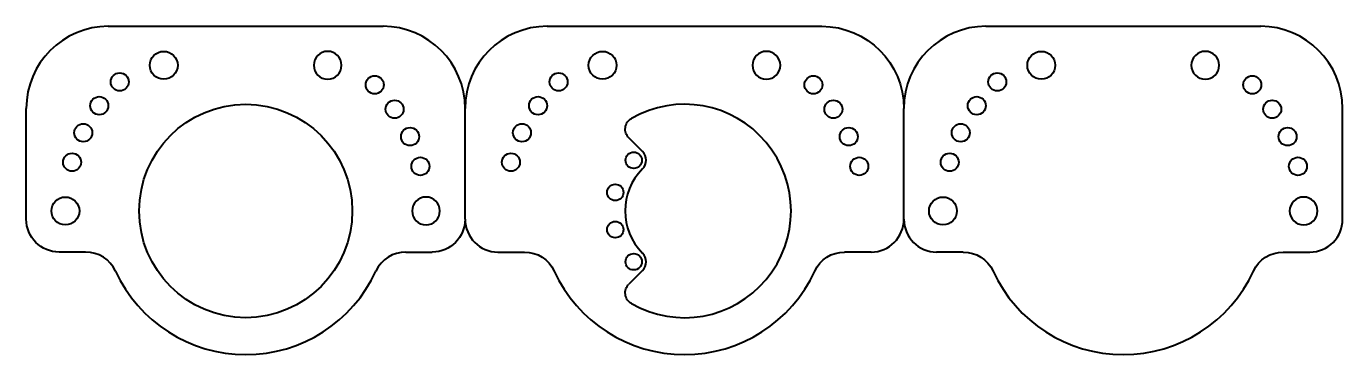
# Model space of a CAD drawing. Header units: millimetres. Extents: x 103 to 263, y 79 to 119.
import ezdxf

# ---------------------------------------------------------------- set-up
doc = ezdxf.new("R2010")
doc.units = ezdxf.units.MM
doc.layers.add('Visible', color=7, linetype='Continuous', lineweight=40)

msp = doc.modelspace()

# ---------------------------------------------------------------- linework, layer by layer
at = {"layer": 'Visible'}
for p, q in [((112.63, 119.05, 28), (146.17, 119.05, 28)), ((166.17, 119.05, 28), (199.71, 119.05, 28)), ((219.71, 119.05, 28), (253.25, 119.05, 28)), ((102.63, 95.55, 28), (102.63, 109.05, 28)), ((156.17, 95.55, 28), (156.17, 109.05, 28)), ((156.17, 95.55, 28), (156.17, 109.05, 28)), ((209.71, 95.55, 28), (209.71, 109.05, 28)), ((209.71, 95.55, 28), (209.71, 109.05, 28)), ((263.25, 95.55, 28), (263.25, 109.05, 28)), ((177.82, 103.79, 28), (176.15, 105.46, 28)), ((109.87, 91.55, 28), (106.63, 91.55, 28)), ((148.93, 91.55, 28), (152.17, 91.55, 28)), ((160.17, 91.55, 28), (163.42, 91.55, 28)), ((205.71, 91.55, 28), (202.47, 91.55, 28)), ((216.96, 91.55, 28), (213.71, 91.55, 28)), ((256.01, 91.55, 28), (259.25, 91.55, 28)), ((177.82, 89.3, 28), (176.15, 87.63, 28))]:
    msp.add_line(p, q, dxfattribs=at)
for centre, radius in [((119.4, 114.3, 28), 1.7), ((172.94, 114.3, 28), 1.7), ((226.48, 114.3, 28), 1.7), ((114.03, 112.28, 28), 1.1), ((145.14, 111.92, 28), 1.1), ((167.57, 112.28, 28), 1.1), ((198.68, 111.92, 28), 1.1), ((221.11, 112.28, 28), 1.1), ((252.22, 111.92, 28), 1.1), ((111.53, 109.38, 28), 1.1), ((129.4, 96.55, 28), 13), ((147.57, 108.95, 28), 1.1), ((165.07, 109.38, 28), 1.1), ((201.11, 108.95, 28), 1.1), ((218.61, 109.38, 28), 1.1), ((254.65, 108.95, 28), 1.1), ((109.57, 106.08, 28), 1.1), ((149.45, 105.61, 28), 1.1), ((163.11, 106.08, 28), 1.1), ((202.99, 105.61, 28), 1.1), ((216.65, 106.08, 28), 1.1), ((256.53, 105.61, 28), 1.1), ((108.22, 102.49, 28), 1.1), ((150.72, 101.99, 28), 1.1), ((161.76, 102.49, 28), 1.1), ((176.75, 102.73, 28), 1), ((204.26, 101.99, 28), 1.1), ((215.3, 102.49, 28), 1.1), ((257.8, 101.99, 28), 1.1), ((174.49, 98.81, 28), 1), ((107.4, 96.55, 28), 1.7), ((214.48, 96.55, 28), 1.7), ((174.49, 94.28, 28), 1), ((176.75, 90.36, 28), 1)]:
    msp.add_circle(centre, radius, dxfattribs=at)
at = {"layer": 'Visible', "extrusion": (0, 0, -1)}
for centre in [(-139.4, 114.3, -28), (-192.94, 114.3, -28), (-246.48, 114.3, -28), (-151.4, 96.55, -28), (-258.48, 96.55, -28)]:
    msp.add_circle(centre, 1.7, dxfattribs=at)
at = {"layer": 'Visible'}
for centre, radius, start, end in [((112.63, 109.05, 28), 10, 90, 180), ((146.17, 109.05, 28), 10, 0, 90), ((166.17, 109.05, 28), 10, 90, 180), ((219.71, 109.05, 28), 10, 90, 180), ((253.25, 109.05, 28), 10, 0, 90), ((182.94, 96.55, 28), 13, 240.1217, 119.8783), ((176.75, 102.73, 28), 1.5, 315, 45), ((182.94, 96.55, 28), 7.25, 135, 225), ((160.17, 95.55, 28), 4, 180, 270), ((205.71, 95.55, 28), 4, 270, 0), ((213.71, 95.55, 28), 4, 180, 270), ((259.25, 95.55, 28), 4, 270, 0), ((109.87, 87.55, 28), 4, 24.7465, 90), ((148.93, 87.55, 28), 4, 90, 155.2535), ((176.75, 90.36, 28), 1.5, 315, 45), ((129.4, 96.55, 28), 17.5, 204.7465, 335.2535), ((182.94, 96.55, 28), 17.5, 204.7465, 335.2535), ((236.48, 96.55, 28), 17.5, 204.7465, 335.2535)]:
    msp.add_arc(centre, radius, start, end, dxfattribs=at)
at = {"layer": 'Visible', "extrusion": (0, 0, -1)}
for centre, radius, start, end in [((-199.71, 109.05, -28), 10, 90, 180), ((-177.21, 106.52, -28), 1.5, 315, 60.1217), ((-106.63, 95.55, -28), 4, 270, 0), ((-152.17, 95.55, -28), 4, 180, 270), ((-163.42, 87.55, -28), 4, 90, 155.2535), ((-202.47, 87.55, -28), 4, 24.7465, 90), ((-216.96, 87.55, -28), 4, 90, 155.2535), ((-256.01, 87.55, -28), 4, 24.7465, 90), ((-177.21, 86.57, -28), 1.5, 299.8783, 45)]:
    msp.add_arc(centre, radius, start, end, dxfattribs=at)

doc.saveas('drawing.dxf')
